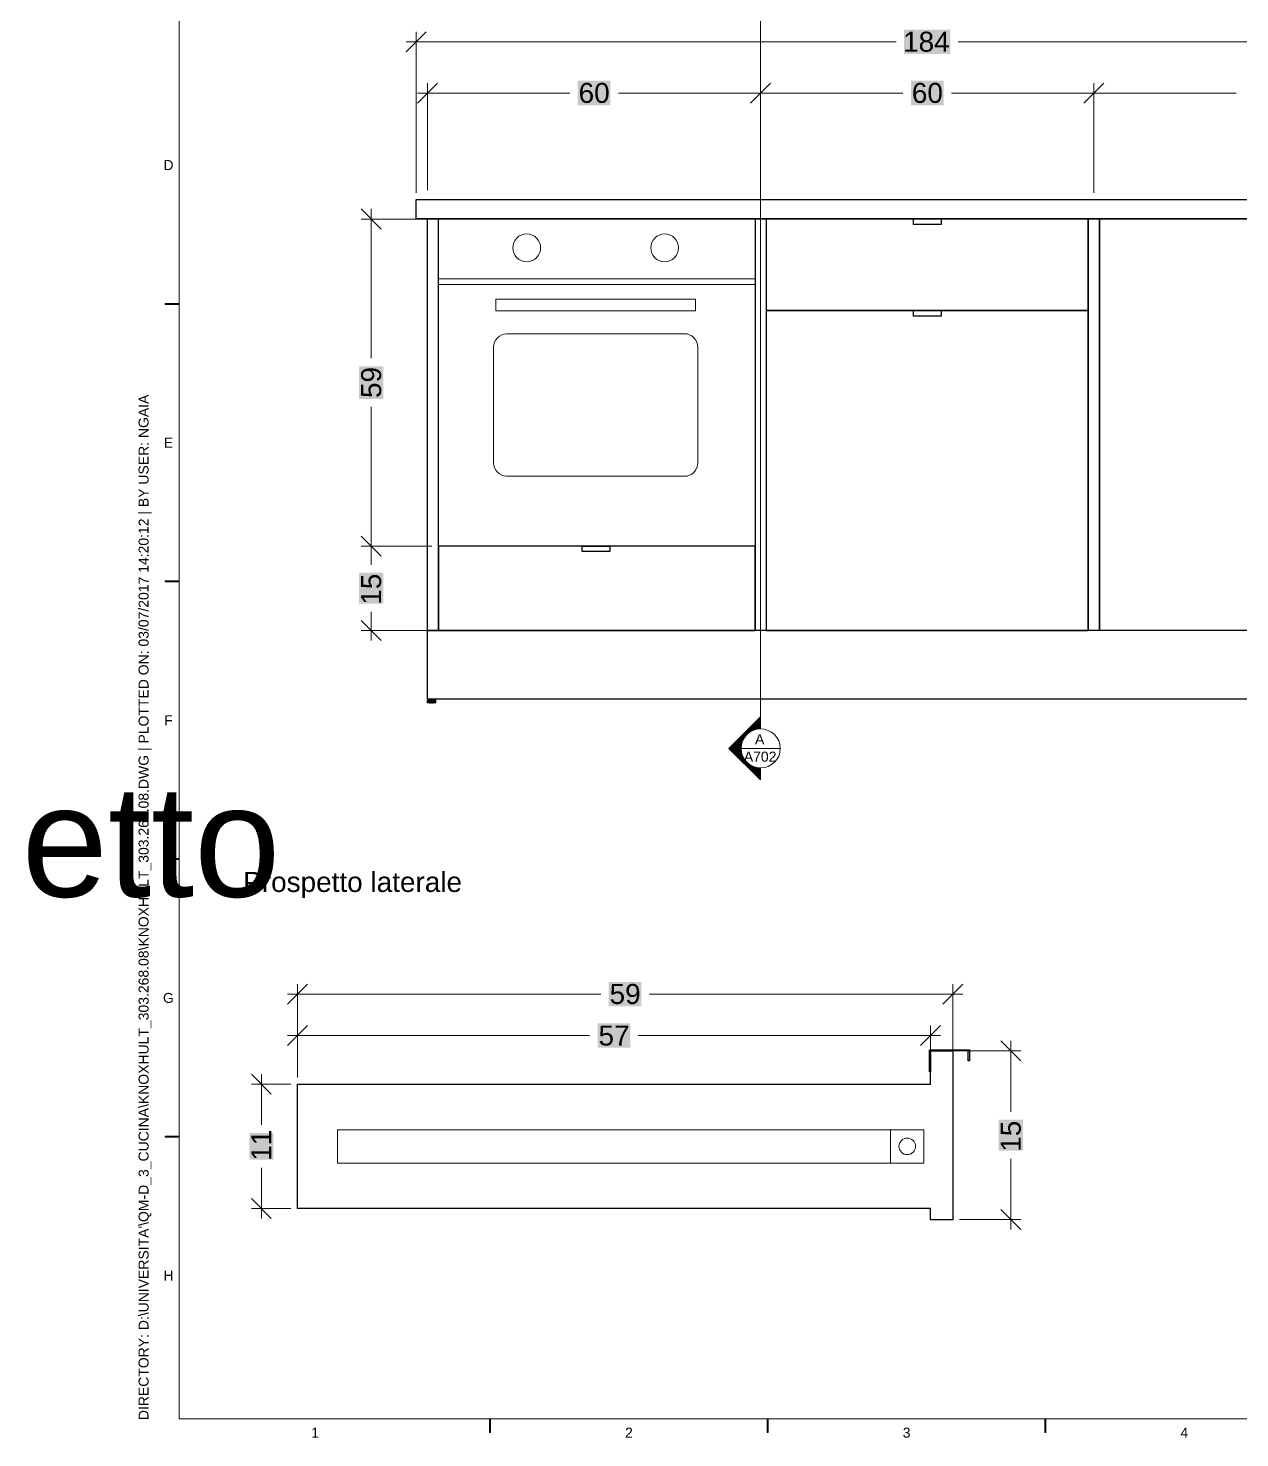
# Model space of a CAD drawing. Header units: centimetres. Extents: x -2268 to 4168, y -1681 to 1458.
# Drawn here: x 1834.7 to 2051.8, y -172.5 to 80.1 of the extents above; entities that cross this region are included whole.
import ezdxf

# ---------------------------------------------------------------- set-up
doc = ezdxf.new("R2010")
doc.units = ezdxf.units.CM
for name, color, linetype in [('PDF72_Geometry', 7, 'Continuous'), ('PDF72_Solid Fills', 7, 'Continuous'), ('PDF72_Text', 7, 'Continuous')]:
    doc.layers.add(name, color=color, linetype=linetype)
doc.styles.add('PDF Arial', font='Arial.ttf')

msp = doc.modelspace()

# ---------------------------------------------------------------- linework, layer by layer
at = {"layer": 'PDF72_Geometry', "lineweight": 9}
for points in [[(1861.7606, -169.1236), (2415.0231, -169.1236), (2415.0231, 229.7153), (1861.7606, 229.7153)], [(1964.1585, 66.6874), (1967.7392, 70.2681)], [(2023.8617, 66.6874), (2027.4529, 70.2681)], [(2025.6625, 70.2681), (2025.6625, 50.5847)], [(1897.9785, -14.5), (1894.3978, -10.9193)], [(1894.3978, -12.7097), (1907.0461, -12.7097)], [(1995.2054, -117.3191), (1989.234, -117.3191), (1989.234, -123.2905), (1995.2054, -123.2905)]]:
    msp.add_lwpolyline(points, close=True, dxfattribs=at)
at = {"layer": 'PDF72_Geometry', "lineweight": 18}
for points in [[(1965.9489, 96.4916), (1965.9489, 98.6189), (1960.2724, 92.9741), (1965.9489, 87.3292), (1965.9489, 89.4671), (1965.9489, 88.1612), (1965.9489, 49.3841), (1965.9489, -40.1759), (1965.9489, -44.1568), (1965.9489, -45.4627), (1965.9489, -43.3353), (1960.2724, -48.9802), (1965.9489, -54.6146), (1965.9489, -52.4872)], [(1962.4419, -48.9802), (1969.4664, -48.9802)]]:
    msp.add_lwpolyline(points, dxfattribs=at)
at = {"layer": 'PDF72_Geometry', "lineweight": 9}
for points in [[(1906.0456, 79.4411), (1902.4649, 75.8604)], [(1904.2553, 50.5847), (1904.2553, 79.4411)], [(1902.4649, 77.6507), (1990.2345, 77.6507)], [(2089.1465, 77.6507), (2001.3769, 77.6507)], [(1908.0361, 70.2681), (1904.4554, 66.6874)], [(1904.4554, 68.4778), (1931.7425, 68.4778)], [(1906.2457, 51.0481), (1906.2457, 70.2681)], [(1967.7392, 68.4778), (1940.4626, 68.4778)], [(1964.1585, 68.4778), (1991.4457, 68.4778)], [(1965.9489, 51.0481), (1965.9489, 70.2681), (1965.9489, 50.5847)], [(2027.4529, 68.4778), (2000.1658, 68.4778)], [(2023.8617, 68.4778), (2051.1488, 68.4778)], [(1897.9785, 44.1078), (1894.3978, 47.6991)], [(1907.0461, 45.8982), (1894.3978, 45.8982)], [(1896.1881, 47.6991), (1896.1881, 20.9596)], [(1896.1881, -14.5), (1896.1881, 12.2395)], [(1896.1881, -10.9193), (1896.1881, -16.0692)], [(1896.1881, -29.6233), (1896.1881, -24.4734)], [(1894.3978, -26.0426), (1897.9785, -29.6233)], [(1906.5406, -27.8329), (1894.3978, -27.8329)], [(1884.7614, -91.2116), (1881.1702, -94.8028)], [(1881.1702, -93.0019), (1937.3137, -93.0019)], [(1882.9606, -91.2116), (1882.9606, -107.9567), (1882.9606, -98.6573)], [(2002.1773, -93.0019), (1946.0338, -93.0019)], [(1998.5966, -94.8028), (2002.1773, -91.2116)], [(2000.3869, -107.9567), (2000.3869, -91.2116)], [(1884.7614, -98.6573), (1881.1702, -102.2486)], [(1881.1702, -100.4582), (1935.3232, -100.4582)], [(1998.1964, -100.4582), (1944.0433, -100.4582)], [(1994.6156, -102.2486), (1998.1964, -98.6573)], [(1996.406, -107.9567), (1996.406, -98.6573)], [(2001.577, -103.1859), (2012.5824, -103.1859)], [(2012.5824, -104.9762), (2009.0017, -101.3955)], [(2010.7921, -101.3955), (2010.7921, -114.1071)], [(1878.2846, -110.9476), (1874.7038, -107.3669)], [(1876.4942, -107.3669), (1876.4942, -116.4556)], [(1881.7705, -109.1573), (1874.7038, -109.1573)], [(1989.234, -123.2905), (1890.122, -123.2905), (1890.122, -117.3192), (1989.234, -117.3192)], [(2010.7921, -135.2227), (2010.7921, -122.5112)], [(1876.4942, -133.2323), (1876.4942, -124.1436)], [(1874.7038, -129.6516), (1878.2846, -133.2323)], [(1881.7705, -131.4419), (1874.7038, -131.4419)], [(2001.577, -133.4324), (2012.5824, -133.4324)], [(2009.0017, -131.642), (2012.5824, -135.2227)]]:
    msp.add_lwpolyline(points, dxfattribs=at)
at = {"layer": 'PDF72_Geometry', "lineweight": 25}
for points in [[(1904.2553, 45.9087), (1904.2553, 49.3841), (2087.3561, 49.3841), (2087.3561, 45.9087)], [(2024.6621, 45.9088), (1966.9494, 45.9088), (1966.9494, 29.4796), (2024.6621, 29.4796)], [(1993.3203, 45.9088), (1998.2911, 45.9088), (1998.2911, 44.9083), (1993.3203, 44.9083)], [(2026.6525, 45.9088), (2085.3657, 45.9088), (2085.3657, -27.8328), (2026.6525, -27.8328)], [(2024.6621, 29.4796), (1966.9494, 29.4796), (1966.9494, -27.8328), (2024.6621, -27.8328)], [(1964.9589, -12.7096), (1908.2362, -12.7096), (1908.2362, -27.8328), (1964.9589, -27.8328)], [(1933.9857, -12.7096), (1938.9566, -12.7096), (1938.9566, -13.7101), (1933.9857, -13.7101)], [(1882.9606, -109.1573), (1996.406, -109.1573), (1996.406, -103.1859), (2000.3869, -103.1859), (2000.3869, -133.4429), (1996.406, -133.4429), (1996.406, -131.4525), (1882.9606, -131.4525)], [(2003.3673, -102.9858), (2003.3673, -104.9762), (2003.1672, -104.9762), (2003.1672, -103.1859), (1996.406, -103.1859), (1996.406, -106.9667), (1996.2059, -106.9667), (1996.2059, -102.9858)]]:
    msp.add_lwpolyline(points, close=True, dxfattribs=at)
for points in [[(1904.2553, 45.9087), (2087.3561, 45.9087)], [(2083.8807, -27.8329), (2085.3657, -27.8329), (1906.2457, -27.8329), (1908.2362, -27.8329), (1908.2362, 45.9087)], [(2085.3657, 45.9087), (2085.3657, -40.1759), (1906.2457, -40.1759), (1906.2457, 45.9087)], [(1964.9589, 45.9087), (1964.9589, -27.8329)], [(1966.9494, 45.9087), (1966.9494, -27.8329)], [(2024.6621, 45.9087), (2024.6621, -27.8329)], [(2024.6621, 45.9087), (2026.6525, 45.9087), (2024.6621, 45.9087)], [(2026.6525, 45.9087), (2026.6525, -27.8329)], [(1966.9494, 29.4796), (2024.6621, 29.4796)], [(1998.2911, 29.4796), (1998.2911, 28.4896), (1993.3203, 28.4896), (1993.3203, 29.4796)], [(1906.2457, -27.8329), (1907.7412, -27.8329)], [(1907.7412, -40.1759), (1906.2457, -40.1759)], [(1907.657, -40.3233), (1907.657, -40.8077), (1907.657, -40.8183), (1907.6675, -40.8183), (1907.6675, -40.8077), (1907.678, -40.8077), (1907.678, -40.3233), (1907.678, -40.8077), (1907.6885, -40.8183), (1907.6991, -40.8183), (1907.6991, -40.8077), (1907.6991, -40.3233), (1907.6991, -40.8077), (1907.6991, -40.8183), (1907.7096, -40.8183), (1907.7096, -40.8288), (1907.6991, -40.8288), (1907.6885, -40.8288), (1907.678, -40.8288), (1907.6464, -40.8288), (1907.6148, -40.8288), (1907.5727, -40.8288), (1907.5306, -40.8288), (1907.4779, -40.8288), (1907.4253, -40.8288), (1907.3621, -40.8288), (1907.2989, -40.8288), (1907.2357, -40.8288), (1907.162, -40.8288), (1907.0988, -40.8288), (1907.0251, -40.8288), (1906.9513, -40.8288), (1906.8776, -40.8288), (1906.8144, -40.8288), (1906.7407, -40.8288), (1906.6775, -40.8288), (1906.6143, -40.8288), (1906.5511, -40.8288), (1906.4985, -40.8288), (1906.4458, -40.8288), (1906.4037, -40.8288), (1906.3616, -40.8288), (1906.3405, -40.8288), (1906.3089, -40.8288), (1906.2984, -40.8288), (1906.2773, -40.8288), (1906.2773, -40.8183), (1906.2773, -40.8077), (1906.2668, -40.8077), (1906.2668, -40.3233), (1906.2773, -40.3233), (1906.2879, -40.3233), (1906.2984, -40.3233), (1906.3089, -40.3233), (1906.3194, -40.3233), (1906.33, -40.3233), (1906.3405, -40.3233), (1906.351, -40.3233), (1906.3616, -40.3233), (1906.3721, -40.3233), (1906.3826, -40.3233), (1906.3932, -40.3233), (1906.4142, -40.3233), (1906.4248, -40.3233), (1906.4353, -40.3233), (1906.4458, -40.3233), (1906.4564, -40.3233), (1906.4774, -40.3233), (1906.488, -40.3233), (1906.4985, -40.3233), (1906.509, -40.3233), (1906.5195, -40.3233)], [(1906.2773, -40.8077), (1906.2773, -40.8183), (1906.2879, -40.8183), (1906.2879, -40.8077), (1906.2879, -40.3233)], [(1906.2773, -40.3233), (1906.2773, -40.8077), (1906.2879, -40.8077)], [(1906.2984, -40.1759), (1906.2984, -40.3233), (1906.2984, -40.8077), (1906.3089, -40.8077), (1906.3194, -40.8077)], [(1906.2984, -40.8077), (1906.3089, -40.8077), (1906.3089, -40.8183), (1906.3194, -40.8183), (1906.3194, -40.8077), (1906.3194, -40.3233)], [(1906.33, -40.8077), (1906.3405, -40.8077), (1906.3405, -40.8183), (1906.351, -40.8183), (1906.351, -40.8077), (1906.351, -40.3233)], [(1906.33, -40.3233), (1906.33, -40.8077), (1906.3405, -40.8077), (1906.351, -40.8077)], [(1906.3721, -40.8077), (1906.3826, -40.8077), (1906.3826, -40.8183), (1906.3932, -40.8183), (1906.3932, -40.8077), (1906.3932, -40.3233)], [(1906.3721, -40.3233), (1906.3721, -40.8077), (1906.3826, -40.8077), (1906.3932, -40.8077)], [(1906.4248, -40.8077), (1906.4353, -40.8077), (1906.4353, -40.8183), (1906.4458, -40.8183), (1906.4564, -40.8183), (1906.4564, -40.8077), (1906.4564, -40.3233)], [(1906.4248, -40.3233), (1906.4248, -40.8077), (1906.4353, -40.8077), (1906.4458, -40.8077), (1906.4564, -40.8077)], [(1906.488, -40.3233), (1906.488, -40.8077), (1906.4985, -40.8077), (1906.509, -40.8077), (1906.5195, -40.8077)], [(1906.4985, -40.8183), (1906.509, -40.8183), (1906.5195, -40.8183), (1906.5195, -40.8077), (1906.5195, -40.3233), (1906.5406, -40.3233), (1906.5617, -40.3233), (1906.5722, -40.3233), (1906.5827, -40.3233), (1906.5933, -40.3233), (1906.6249, -40.3233), (1906.6354, -40.3233), (1906.6459, -40.3233), (1906.6565, -40.3233), (1906.667, -40.3233), (1906.6775, -40.3233), (1906.6986, -40.3233), (1906.7196, -40.3233), (1906.7302, -40.3233), (1906.7407, -40.3233), (1906.7512, -40.3233), (1906.7618, -40.3233)], [(1906.5617, -40.3233), (1906.5617, -40.8077), (1906.5617, -40.8183), (1906.5722, -40.8183), (1906.5827, -40.8183), (1906.5933, -40.8183), (1906.5933, -40.8077), (1906.5933, -40.3233)], [(1906.6459, -40.3233), (1906.6459, -40.8077), (1906.6459, -40.8183), (1906.6565, -40.8183), (1906.667, -40.8183), (1906.6775, -40.8183), (1906.6775, -40.8077), (1906.6775, -40.3233)], [(1906.7196, -40.3233), (1906.7196, -40.8077), (1906.7302, -40.8183), (1906.7407, -40.8183), (1906.7512, -40.8183), (1906.7618, -40.8183), (1906.7618, -40.8077), (1906.7618, -40.3233), (1906.7828, -40.3233), (1906.8144, -40.3233), (1906.825, -40.3233), (1906.8355, -40.3233), (1906.846, -40.3233), (1906.8566, -40.3233), (1906.8776, -40.3233), (1906.9092, -40.3233), (1906.9197, -40.3233), (1906.9408, -40.3233), (1906.9724, -40.3233), (1906.9935, -40.3233), (1907.004, -40.3233), (1907.0145, -40.3233), (1907.0251, -40.3233), (1907.0356, -40.3233), (1907.0672, -40.3233), (1907.0882, -40.3233), (1907.0988, -40.3233), (1907.1093, -40.3233), (1907.1198, -40.3233), (1907.1304, -40.3233), (1907.162, -40.3233), (1907.183, -40.3233), (1907.1936, -40.3233), (1907.2041, -40.3233), (1907.2146, -40.3233), (1907.2252, -40.3233), (1907.2462, -40.3233), (1907.2673, -40.3233), (1907.2778, -40.3233), (1907.2989, -40.3233), (1907.3094, -40.3233), (1907.3094, -40.8077), (1907.2989, -40.8183), (1907.2883, -40.8183), (1907.2778, -40.8183), (1907.2778, -40.8077), (1907.2673, -40.8077), (1907.2673, -40.3233)], [(1906.8144, -40.3233), (1906.8144, -40.8077), (1906.8144, -40.8183), (1906.825, -40.8183), (1906.8355, -40.8183), (1906.846, -40.8183), (1906.846, -40.8077), (1906.8566, -40.8077), (1906.8566, -40.3233)], [(1906.9092, -40.3233), (1906.9092, -40.8077), (1906.9092, -40.8183), (1906.9197, -40.8183), (1906.9303, -40.8183), (1906.9408, -40.8183), (1906.9408, -40.8077), (1906.9408, -40.3233)], [(1906.9935, -40.3233), (1906.9935, -40.8077), (1907.004, -40.8077), (1907.004, -40.8183), (1907.0145, -40.8183), (1907.0251, -40.8183), (1907.0356, -40.8183), (1907.0356, -40.8077), (1907.0356, -40.3233)], [(1907.0882, -40.3233), (1907.0882, -40.8077), (1907.0988, -40.8183), (1907.1093, -40.8183), (1907.1198, -40.8183), (1907.1304, -40.8183), (1907.1304, -40.8077), (1907.1304, -40.3233)], [(1907.183, -40.3233), (1907.183, -40.8077), (1907.183, -40.8183), (1907.1936, -40.8183), (1907.2041, -40.8183), (1907.2146, -40.8183), (1907.2252, -40.8077), (1907.2252, -40.3233)], [(1907.7201, -40.3233), (1907.7096, -40.3233), (1907.6991, -40.3233), (1907.6885, -40.3233), (1907.678, -40.3233), (1907.6675, -40.3233), (1907.657, -40.3233), (1907.6464, -40.3233), (1907.6359, -40.3233), (1907.6254, -40.3233), (1907.6148, -40.3233), (1907.6043, -40.3233), (1907.5832, -40.3233), (1907.5727, -40.3233), (1907.5622, -40.3233), (1907.5411, -40.3233), (1907.5306, -40.3233), (1907.52, -40.3233), (1907.5095, -40.3233), (1907.499, -40.3233), (1907.4779, -40.3233), (1907.4569, -40.3233), (1907.4463, -40.3233), (1907.4358, -40.3233), (1907.4147, -40.3233), (1907.3831, -40.3233), (1907.3726, -40.3233), (1907.3621, -40.3233), (1907.3515, -40.3233), (1907.3305, -40.3233), (1907.3094, -40.3233)], [(1907.3515, -40.3233), (1907.3515, -40.8077), (1907.3621, -40.8077), (1907.3621, -40.8183), (1907.3726, -40.8183), (1907.3831, -40.8183), (1907.3831, -40.8077), (1907.3831, -40.3233)], [(1907.4358, -40.8077), (1907.4463, -40.8077), (1907.4569, -40.8077), (1907.4569, -40.8183), (1907.4463, -40.8183), (1907.4358, -40.8077), (1907.4358, -40.3233)], [(1907.4569, -40.8183), (1907.4569, -40.8077), (1907.4569, -40.3233)], [(1907.5306, -40.3233), (1907.5306, -40.8077), (1907.5306, -40.8183), (1907.52, -40.8183), (1907.5095, -40.8183), (1907.499, -40.8077), (1907.499, -40.3233)], [(1907.5832, -40.3233), (1907.5832, -40.8077), (1907.5832, -40.8183), (1907.5727, -40.8183), (1907.5622, -40.8183), (1907.5622, -40.8077), (1907.5622, -40.3233)], [(1907.6359, -40.3233), (1907.6359, -40.8077), (1907.6359, -40.8183), (1907.6254, -40.8183), (1907.6148, -40.8183), (1907.6148, -40.8077), (1907.6148, -40.3233)], [(1907.657, -40.8077), (1907.6675, -40.8077), (1907.678, -40.8077), (1907.6885, -40.8077), (1907.6991, -40.8077), (1907.7096, -40.8077), (1907.7096, -40.8183), (1907.7096, -40.8077), (1907.7096, -40.3233), (1907.7096, -40.8077), (1907.7201, -40.8077)], [(1907.678, -40.3233), (1907.678, -40.1759)], [(1906.2773, -40.8183), (1906.2773, -40.8077), (1906.2668, -40.8077)], [(1906.2773, -40.8183), (1906.2773, -40.8183)], [(1907.7096, -40.8288), (1907.6991, -40.8288), (1907.6991, -40.8393), (1907.678, -40.8393), (1907.6675, -40.8393), (1907.6359, -40.8393), (1907.6043, -40.8393), (1907.5622, -40.8393), (1907.52, -40.8393), (1907.4674, -40.8393), (1907.4147, -40.8393), (1907.3515, -40.8393), (1907.2883, -40.8393), (1907.2146, -40.8393), (1907.1409, -40.8393), (1907.0672, -40.8393), (1906.9935, -40.8393), (1906.9197, -40.8393), (1906.846, -40.8393), (1906.7828, -40.8393), (1906.7091, -40.8393), (1906.6459, -40.8393), (1906.5827, -40.8393), (1906.5301, -40.8393), (1906.4669, -40.8393), (1906.4248, -40.8393), (1906.3826, -40.8393), (1906.351, -40.8393), (1906.3194, -40.8393), (1906.3089, -40.8393), (1906.2879, -40.8393), (1906.2879, -40.8288), (1906.2773, -40.8288)], [(1906.4985, -40.8077), (1906.488, -40.8077)], [(1906.5617, -40.8077), (1906.5722, -40.8077), (1906.5827, -40.8077), (1906.5933, -40.8077)], [(1906.6354, -40.8077), (1906.6459, -40.8077), (1906.6565, -40.8077), (1906.667, -40.8077), (1906.6775, -40.8077)], [(1906.7196, -40.8077), (1906.7302, -40.8077), (1906.7407, -40.8077), (1906.7512, -40.8077), (1906.7618, -40.8077)], [(1906.8144, -40.8077), (1906.825, -40.8077), (1906.8355, -40.8077), (1906.846, -40.8077), (1906.8566, -40.8077)], [(1906.9092, -40.8077), (1906.9197, -40.8077), (1906.9408, -40.8077)], [(1906.9935, -40.8077), (1907.004, -40.8077), (1907.0145, -40.8077), (1907.0251, -40.8077), (1907.0356, -40.8077)], [(1907.0882, -40.8077), (1907.0988, -40.8077), (1907.1093, -40.8077), (1907.1198, -40.8077), (1907.1304, -40.8077)], [(1907.183, -40.8077), (1907.1936, -40.8077), (1907.2041, -40.8077), (1907.2146, -40.8077), (1907.2252, -40.8077)], [(1907.2673, -40.8077), (1907.2778, -40.8077), (1907.2989, -40.8077), (1907.3094, -40.8077)], [(1907.3515, -40.8077), (1907.3621, -40.8077), (1907.3726, -40.8077), (1907.3831, -40.8077)], [(1907.499, -40.8077), (1907.5095, -40.8077), (1907.52, -40.8077), (1907.5306, -40.8077)], [(1907.5622, -40.8077), (1907.5727, -40.8077), (1907.5832, -40.8077)], [(1907.6148, -40.8077), (1907.6254, -40.8077), (1907.6359, -40.8077)], [(1907.7096, -40.8183), (1907.7096, -40.8183)]]:
    msp.add_lwpolyline(points, dxfattribs=at)
at = {"layer": 'PDF72_Geometry', "lineweight": 15}
for points in [[(1964.9589, -12.7096), (1908.2362, -12.7096), (1908.2362, 45.9088), (1964.9589, 45.9088)], [(1918.4833, 29.469), (1954.3115, 29.469), (1954.3115, 31.5227), (1918.4833, 31.5227)]]:
    msp.add_lwpolyline(points, close=True, dxfattribs=at)
for points in [[(1908.2362, 35.1666), (1964.9589, 35.1666)], [(1908.2362, 34.1766), (1964.9589, 34.1766)]]:
    msp.add_lwpolyline(points, dxfattribs=at)
at = {"layer": 'PDF72_Geometry', "lineweight": 0}
for points in [[(1861.7606, 30.6064), (1861.7606, 30.7855), (1859.2647, 30.6064)], [(1861.7606, 30.7855), (1859.2647, 30.6064), (1859.2647, 30.7855)], [(1861.7606, -19.1444), (1861.7606, -18.9654), (1859.2647, -19.1444)], [(1861.7606, -18.9654), (1859.2647, -19.1444), (1859.2647, -18.9654)], [(1963.811, -45.4627), (1965.5697, -45.4837), (1963.7899, -45.4837)], [(1965.9489, -45.4627), (1963.811, -45.4627), (1965.5697, -45.4837)], [(1961.9364, -47.3267), (1962.6841, -47.6743), (1961.5888, -47.6743)], [(1962.2628, -47.0003), (1962.8526, -47.3267), (1961.9364, -47.3267)], [(1962.8526, -47.3267), (1961.9364, -47.3267), (1962.6841, -47.6743)], [(1962.5683, -46.7054), (1963.0422, -47.0003), (1962.2628, -47.0003)], [(1963.0422, -47.0003), (1962.2628, -47.0003), (1962.8526, -47.3267)], [(1962.8421, -46.421), (1963.2739, -46.7054), (1962.5683, -46.7054)], [(1963.2739, -46.7054), (1962.5683, -46.7054), (1963.0422, -47.0003)], [(1963.0948, -46.1788), (1963.5372, -46.421), (1962.8421, -46.421)], [(1963.5372, -46.421), (1962.8421, -46.421), (1963.2739, -46.7054)], [(1963.3055, -45.9682), (1963.8215, -46.1788), (1963.0948, -46.1788)], [(1963.8215, -46.1788), (1963.0948, -46.1788), (1963.5372, -46.421)], [(1963.4845, -45.7891), (1964.1375, -45.9682), (1963.3055, -45.9682)], [(1964.1375, -45.9682), (1963.3055, -45.9682), (1963.8215, -46.1788)], [(1963.6214, -45.6522), (1964.4745, -45.7891), (1963.4845, -45.7891)], [(1964.4745, -45.7891), (1963.4845, -45.7891), (1964.1375, -45.9682)], [(1963.7267, -45.5469), (1964.8325, -45.6522), (1963.6214, -45.6522)], [(1964.8325, -45.6522), (1963.6214, -45.6522), (1964.4745, -45.7891)], [(1963.7899, -45.4837), (1965.2011, -45.5469), (1963.7267, -45.5469)], [(1965.2011, -45.5469), (1963.7267, -45.5469), (1964.8325, -45.6522)], [(1965.5697, -45.4837), (1963.7899, -45.4837), (1965.2011, -45.5469)], [(1960.4725, -48.7906), (1962.4419, -48.9802), (1960.2724, -48.9802)], [(1962.4419, -48.9802), (1960.2724, -48.9802), (1962.4419, -49.1698)], [(1960.2724, -48.9802), (1962.4419, -49.1698), (1960.4725, -49.1698)], [(1962.4419, -48.7906), (1960.4725, -48.7906), (1962.4419, -48.9802)], [(1962.6841, -50.2756), (1961.5888, -50.2756), (1962.8526, -50.6231)], [(1961.5888, -50.2756), (1962.8526, -50.6231), (1961.9364, -50.6231)], [(1962.8526, -50.6231), (1961.9364, -50.6231), (1963.0422, -50.9496)], [(1961.9364, -50.6231), (1963.0422, -50.9496), (1962.2628, -50.9496)], [(1963.0422, -50.9496), (1962.2628, -50.9496), (1963.2739, -51.255)], [(1962.2628, -50.9496), (1963.2739, -51.255), (1962.5683, -51.255)], [(1963.2739, -51.255), (1962.5683, -51.255), (1963.5372, -51.5288)], [(1962.5683, -51.255), (1963.5372, -51.5288), (1962.8421, -51.5288)], [(1963.5372, -51.5288), (1962.8421, -51.5288), (1963.8215, -51.771)], [(1962.8421, -51.5288), (1963.8215, -51.771), (1963.0948, -51.771)], [(1963.8215, -51.771), (1963.0948, -51.771), (1964.1375, -51.9817)], [(1963.0948, -51.771), (1964.1375, -51.9817), (1963.3055, -51.9817)], [(1964.1375, -51.9817), (1963.3055, -51.9817), (1964.4745, -52.1607)], [(1963.3055, -51.9817), (1964.4745, -52.1607), (1963.4845, -52.1607)], [(1964.4745, -52.1607), (1963.4845, -52.1607), (1964.8325, -52.3082)], [(1963.4845, -52.1607), (1964.8325, -52.3082), (1963.6214, -52.3082)], [(1964.8325, -52.3082), (1963.6214, -52.3082), (1965.2011, -52.4029)], [(1963.6214, -52.3082), (1965.2011, -52.4029), (1963.7267, -52.4029)], [(1965.2011, -52.4029), (1963.7267, -52.4029), (1965.5697, -52.4661)], [(1963.7267, -52.4029), (1965.5697, -52.4661), (1963.7899, -52.4661)], [(1963.7899, -52.4661), (1965.5697, -52.4661), (1965.9489, -52.4872)], [(1861.7606, -68.9058), (1861.7606, -68.7268), (1859.2647, -68.9058)], [(1861.7606, -68.7268), (1859.2647, -68.9058), (1859.2647, -68.7268)], [(1861.7606, -118.6567), (1861.7606, -118.4776), (1859.2647, -118.6567)], [(1861.7606, -118.4776), (1859.2647, -118.6567), (1859.2647, -118.4776)], [(1917.5671, -169.1237), (1917.3881, -169.1237), (1917.5671, -171.6091)], [(1917.3881, -169.1237), (1917.5671, -171.6091), (1917.3881, -171.6091)], [(1967.3285, -169.1237), (1967.1495, -169.1237), (1967.3285, -171.6091)], [(1967.1495, -169.1237), (1967.3285, -171.6091), (1967.1495, -171.6091)], [(2017.0794, -169.1237), (2016.9003, -169.1237), (2017.0794, -171.6091)], [(2016.9003, -169.1237), (2017.0794, -171.6091), (2016.9003, -171.6091)]]:
    msp.add_lwpolyline(points, close=True, dxfattribs=at)
at = {"layer": 'PDF72_Geometry', "lineweight": 15}
msp.add_lwpolyline([(1952.3053, 25.3407, -0.41422319), (1954.7117, 22.929), (1954.7117, 2.2082, -0.41422319), (1952.3, -0.2088), (1920.5001, -0.1982, -0.41422319), (1918.0831, 2.203), (1918.0831, 22.929, -0.41422319), (1920.4949, 25.3302), (1952.3053, 25.3407)], format="xyb", dxfattribs=at)
for centre in [(1924.049, 40.7323), (1948.7665, 40.7323)]:
    msp.add_circle(centre, 2.4909, dxfattribs=at)
at = {"layer": 'PDF72_Geometry', "lineweight": 18}
msp.add_circle((1965.9543, -48.9748), 3.5121, dxfattribs=at)
at = {"layer": 'PDF72_Geometry', "lineweight": 9}
msp.add_circle((1992.2301, -120.2945), 1.4904, dxfattribs=at)
at = {"layer": 'PDF72_Solid Fills', "color": 7, "true_color": 0xffffff, "transparency": 33554559}
for points in [[(1991.6668, 79.8307), (1991.6668, 75.4602), (1999.9446, 79.8307)], [(1991.6668, 75.4602), (1999.9446, 79.8307), (1999.9446, 75.4602)], [(1933.1748, 70.6683), (1933.1748, 66.2977), (1939.0303, 70.6683)], [(1933.1748, 66.2977), (1939.0303, 70.6683), (1939.0303, 66.2977)], [(1992.8779, 70.6683), (1992.8779, 66.2977), (1998.7335, 70.6683)], [(1992.8779, 66.2977), (1998.7335, 70.6683), (1998.7335, 66.2977)], [(1893.9976, 13.6718), (1898.3787, 13.6718), (1893.9976, 19.5273)], [(1898.3787, 13.6718), (1893.9976, 19.5273), (1898.3787, 19.5273)], [(1893.9976, -23.0411), (1898.3787, -23.0411), (1893.9976, -17.5015)], [(1898.3787, -23.0411), (1893.9976, -17.5015), (1898.3787, -17.5015)], [(1938.746, -90.8219), (1938.746, -95.1925), (1944.6015, -90.8219)], [(1938.746, -95.1925), (1944.6015, -90.8219), (1944.6015, -95.1925)], [(1936.7661, -98.2782), (1936.7661, -102.6383), (1942.611, -98.2782)], [(1936.7661, -102.6383), (1942.611, -98.2782), (1942.611, -102.6383)], [(2008.6015, -121.0789), (2012.9721, -121.0789), (2008.6015, -115.5394)], [(2012.9721, -121.0789), (2008.6015, -115.5394), (2012.9721, -115.5394)], [(1874.3352, -122.7113), (1878.6532, -122.7113), (1874.3352, -117.8879)], [(1878.6532, -122.7113), (1874.3352, -117.8879), (1878.6532, -117.8879)]]:
    msp.add_solid(points, dxfattribs=at)
at = {"layer": 'PDF72_Solid Fills', "transparency": 33554559}
for points in [[(1859.2647, 30.7855), (1859.2647, 30.6065), (1861.7606, 30.7855)], [(1859.2647, 30.6065), (1861.7606, 30.6065), (1861.7606, 30.7855)], [(1859.2647, -18.9654), (1859.2647, -19.1445), (1861.7606, -18.9654)], [(1859.2647, -19.1445), (1861.7606, -19.1445), (1861.7606, -18.9654)], [(1963.7899, -45.4835), (1965.5697, -45.4835), (1963.811, -45.4628)], [(1965.9489, -43.3353), (1965.9489, -45.4627), (1963.811, -45.4627)], [(1963.811, -45.4628), (1965.5697, -45.4835), (1965.9489, -45.4628)], [(1961.5888, -47.6743), (1962.5683, -48.0324), (1961.2202, -48.0324)], [(1962.6841, -47.6743), (1961.5888, -47.6743), (1962.5683, -48.0324)], [(1961.5889, -47.6744), (1962.6839, -47.6744), (1961.9365, -47.3269)], [(1961.9364, -47.327), (1962.8526, -47.327), (1962.2628, -47.0002)], [(1961.9365, -47.3269), (1962.6839, -47.6744), (1962.8527, -47.3269)], [(1962.2628, -47.0002), (1962.8526, -47.327), (1963.0422, -47.0002)], [(1962.2629, -47.0003), (1963.0423, -47.0003), (1962.5684, -46.7054)], [(1962.5684, -46.7054), (1963.0423, -47.0003), (1963.274, -46.7054)], [(1962.5685, -46.7054), (1963.2738, -46.7054), (1962.842, -46.4211)], [(1962.842, -46.421), (1963.537, -46.421), (1963.0947, -46.1787)], [(1962.842, -46.4211), (1963.2738, -46.7054), (1963.537, -46.4211)], [(1963.0947, -46.1787), (1963.537, -46.421), (1963.8214, -46.1787)], [(1963.0948, -46.1786), (1963.8215, -46.1786), (1963.3055, -45.9683)], [(1963.3055, -45.9683), (1963.8215, -46.1786), (1964.1375, -45.9683)], [(1963.3056, -45.9682), (1964.1372, -45.9682), (1963.4846, -45.7892)], [(1963.4845, -45.7893), (1964.4745, -45.7893), (1963.6214, -45.6524)], [(1963.4846, -45.7892), (1964.1372, -45.9682), (1964.4746, -45.7892)], [(1963.6213, -45.6525), (1964.8324, -45.6525), (1963.7266, -45.5469)], [(1963.6214, -45.6524), (1964.4745, -45.7893), (1964.8325, -45.6524)], [(1963.7266, -45.5469), (1965.201, -45.5469), (1963.7898, -45.4837)], [(1963.7266, -45.5469), (1964.8324, -45.6525), (1965.201, -45.5469)], [(1963.7898, -45.4837), (1965.201, -45.5469), (1965.57, -45.4837)], [(1960.2723, -48.9802), (1962.4421, -48.9802), (1960.4724, -48.7907)], [(1960.2724, -48.9802), (1962.4419, -49.1698), (1962.4419, -48.9802)], [(1960.4725, -49.1698), (1962.4419, -49.1698), (1960.2724, -48.9802)], [(1960.4724, -48.7907), (1962.4421, -48.9802), (1962.4421, -48.7907)], [(1960.8516, -48.4115), (1962.4419, -48.7906), (1960.4725, -48.7906)], [(1962.4419, -49.1698), (1960.4725, -49.1698), (1962.484, -49.5489)], [(1960.4725, -49.1698), (1962.484, -49.5489), (1960.8516, -49.5489)], [(1961.2202, -48.0324), (1962.484, -48.4115), (1960.8516, -48.4115)], [(1962.484, -48.4115), (1960.8516, -48.4115), (1962.4419, -48.7906)], [(1962.484, -49.5489), (1960.8516, -49.5489), (1962.5683, -49.9175)], [(1960.8516, -49.5489), (1962.5683, -49.9175), (1961.2202, -49.9175)], [(1962.5683, -48.0324), (1961.2202, -48.0324), (1962.484, -48.4115)], [(1962.5683, -49.9175), (1961.2202, -49.9175), (1962.6841, -50.2756)], [(1961.2202, -49.9175), (1962.6841, -50.2756), (1961.5888, -50.2756)], [(1961.5889, -50.2756), (1962.8527, -50.6231), (1962.6839, -50.2756)], [(1961.9365, -50.6231), (1962.8527, -50.6231), (1961.5889, -50.2756)], [(1961.9365, -50.6231), (1963.0423, -50.9496), (1962.8527, -50.6231)], [(1962.2629, -50.9496), (1963.0423, -50.9496), (1961.9365, -50.6231)], [(1962.2628, -50.9495), (1963.2739, -51.2549), (1963.0422, -50.9495)], [(1962.5683, -51.2549), (1963.2739, -51.2549), (1962.2628, -50.9495)], [(1962.5684, -51.255), (1963.5369, -51.5289), (1963.274, -51.255)], [(1962.8418, -51.5289), (1963.5369, -51.5289), (1962.5684, -51.255)], [(1962.842, -51.529), (1963.8214, -51.7708), (1963.537, -51.529)], [(1963.0947, -51.7708), (1963.8214, -51.7708), (1962.842, -51.529)], [(1963.0947, -51.771), (1964.1373, -51.9816), (1963.8214, -51.771)], [(1963.3054, -51.9816), (1964.1373, -51.9816), (1963.0947, -51.771)], [(1963.3055, -51.9817), (1964.4745, -52.1607), (1964.1375, -51.9817)], [(1963.4845, -52.1607), (1964.4745, -52.1607), (1963.3055, -51.9817)], [(1963.4846, -52.1609), (1964.8323, -52.3079), (1964.4746, -52.1609)], [(1963.6215, -52.3079), (1964.8323, -52.3079), (1963.4846, -52.1609)], [(1963.6214, -52.3081), (1965.2011, -52.4029), (1964.8325, -52.3081)], [(1963.7267, -52.4029), (1965.2011, -52.4029), (1963.6214, -52.3081)], [(1963.7266, -52.4029), (1965.57, -52.4661), (1965.201, -52.4029)], [(1963.7898, -52.4661), (1965.57, -52.4661), (1963.7266, -52.4029)], [(1963.7898, -52.4661), (1965.9491, -52.4871), (1965.57, -52.4661)], [(1963.7899, -52.4661), (1963.811, -52.4872), (1965.9489, -52.4872)], [(1963.811, -52.4872), (1965.9489, -52.4872), (1965.9489, -54.6146)], [(1859.2647, -68.7268), (1859.2647, -68.9059), (1861.7606, -68.7268)], [(1859.2647, -68.9059), (1861.7606, -68.9059), (1861.7606, -68.7268)], [(1859.2647, -118.4778), (1859.2647, -118.6565), (1861.7606, -118.4778)], [(1859.2647, -118.6565), (1861.7606, -118.6565), (1861.7606, -118.4778)], [(1917.3882, -169.1238), (1917.5669, -171.6089), (1917.5669, -169.1238)], [(1917.3882, -171.6089), (1917.5669, -171.6089), (1917.3882, -169.1238)], [(1967.1496, -169.1238), (1967.3283, -171.6089), (1967.3283, -169.1238)], [(1967.1496, -171.6089), (1967.3283, -171.6089), (1967.1496, -169.1238)], [(2016.9002, -169.1238), (2017.0793, -171.6089), (2017.0793, -169.1238)], [(2016.9002, -171.6089), (2017.0793, -171.6089), (2016.9002, -169.1238)]]:
    msp.add_solid(points, dxfattribs=at)

# ---------------------------------------------------------------- texts
at = {"layer": 'PDF72_Text', "attachment_point": 7, "style": 'PDF Arial'}
for s, insert, char_height in [('184', (1991.4773, 75.8309), 3.58238), ('60', (1933.3433, 66.6579), 3.58238), ('60', (1993.0465, 66.6579), 3.58238), ('D', (1858.951, 54.6781), 1.7912), ('E', (1859.0136, 4.9177), 1.7912), ('F', (1859.0861, -44.8328), 1.7912), ('A', (1964.9492, -48.2214), 1.7912), ('A702', (1962.9474, -51.3698), 1.79119), ('etto', (1833.5404, -75.8455), 19.90415), ('Prospetto laterale', (1873.2396, -75.7854), 3.582376), ('G', (1858.8759, -94.6163), 1.7912), ('59', (1938.8934, -94.8323), 3.58238), ('57', (1936.9135, -102.2781), 3.58238), ('H', (1858.9485, -144.3463), 1.7912), ('1', (1885.4377, -172.4995), 1.7912), ('2', (1941.6666, -172.4995), 1.7912), ('3', (1991.4171, -172.5313), 1.7912), ('4', (2041.1776, -172.4995), 1.7912)]:
    msp.add_mtext(s, dxfattribs=dict(at, insert=insert, char_height=char_height))
at = {"layer": 'PDF72_Text', "attachment_point": 7, "rotation": 90, "style": 'PDF Arial'}
for s, insert, char_height in [('59', (1898.008, 13.8192), 3.58238), ("DIRECTORY: D:\\\\UNIVERSITA'\\\\QM-D_3_CUCINA\\\\KNOXHULT_303.268.08\\\\KNOXHULT_303.268.08.DWG | PLOTTED ON: 03/07/2017 14:20:12 | BY USER: NGAIA", (1856.8424, -169.3659), 1.7911881), ('15', (1898.008, -23.2306), 3.58238), ('15', (2012.6119, -121.2685), 3.58238), ('11', (1878.2846, -122.8903), 3.58238)]:
    msp.add_mtext(s, dxfattribs=dict(at, insert=insert, char_height=char_height))

doc.saveas('drawing.dxf')
